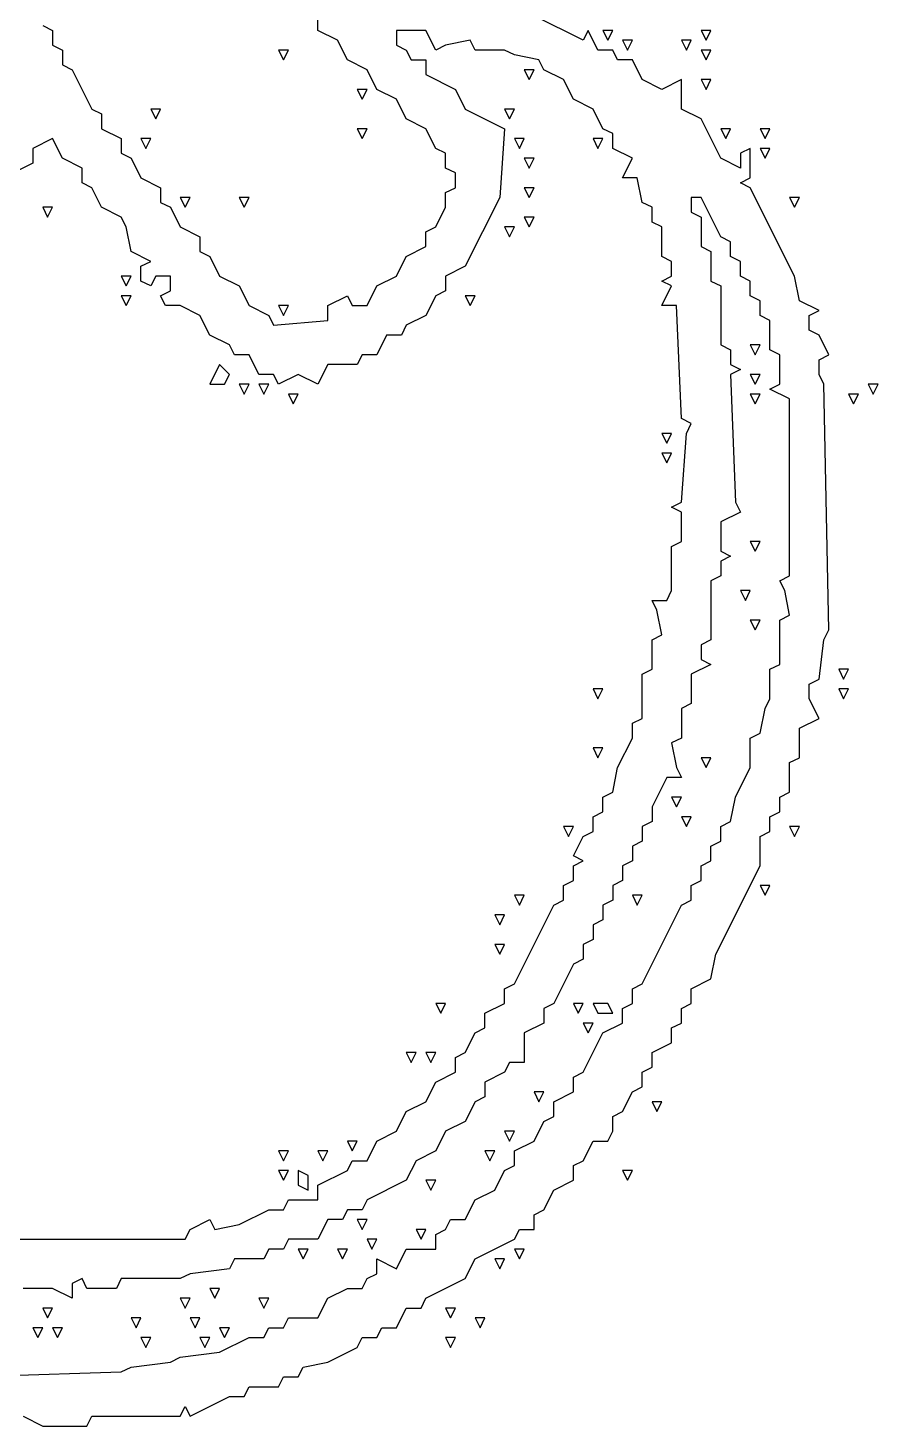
# Model space of a CAD drawing. Extents: x 11 to 152, y 0 to 170.
# Drawn here: x 61.25 to 77.11, y 0 to 26.09 of the extents above; entities that cross this region are included whole.
import ezdxf

# ---------------------------------------------------------------- set-up
doc = ezdxf.new("R2010")
doc.units = 0
doc.layers.add('Layer0', color=7, linetype='Continuous')

msp = doc.modelspace()

# ---------------------------------------------------------------- linework, layer by layer
at = {"layer": 'Layer0', "color": 5, "linetype": 'CONTINUOUS'}
for p, q in [((61.52643, 26.13269, 0.1), (61.70982, 26.04099, 0.1)), ((66.66127, 26.04099, 0.1), (66.66127, 26.31607, 0.1)), ((71.61273, 25.85761, 0.1), (70.69579, 26.31607, 0.1)), ((61.70982, 26.04099, 0.1), (61.70982, 25.76591, 0.1)), ((67.02805, 25.85761, 0.1), (66.66127, 26.04099, 0.1)), ((67.21143, 25.49083, 0.1), (67.02805, 25.85761, 0.1)), ((68.12837, 26.04099, 0.1), (68.12837, 25.76591, 0.1)), ((68.67853, 26.04099, 0.1), (68.12837, 26.04099, 0.1)), ((68.86192, 25.67422, 0.1), (68.67853, 26.04099, 0.1)), ((69.50378, 25.85761, 0.1), (69.04531, 25.76591, 0.1)), ((69.59547, 25.67422, 0.1), (69.50378, 25.85761, 0.1)), ((71.70442, 26.04099, 0.1), (71.61273, 25.85761, 0.1)), ((71.88781, 25.67422, 0.1), (71.70442, 26.04099, 0.1)), ((71.9795, 26.04099, 0.1), (72.0712, 25.85761, 0.1)), ((72.16289, 26.04099, 0.1), (71.9795, 26.04099, 0.1)), ((72.0712, 25.85761, 0.1), (72.16289, 26.04099, 0.1)), ((72.34628, 25.85761, 0.1), (72.43797, 25.67422, 0.1)), ((72.52967, 25.85761, 0.1), (72.34628, 25.85761, 0.1)), ((72.43797, 25.67422, 0.1), (72.52967, 25.85761, 0.1)), ((73.4466, 25.85761, 0.1), (73.5383, 25.67422, 0.1)), ((73.62999, 25.85761, 0.1), (73.4466, 25.85761, 0.1)), ((73.5383, 25.67422, 0.1), (73.62999, 25.85761, 0.1)), ((73.81338, 26.04099, 0.1), (73.90507, 25.85761, 0.1)), ((73.99676, 26.04099, 0.1), (73.81338, 26.04099, 0.1)), ((73.90507, 25.85761, 0.1), (73.99676, 26.04099, 0.1)), ((61.70982, 25.76591, 0.1), (61.8932, 25.67422, 0.1)), ((61.8932, 25.67422, 0.1), (61.8932, 25.39914, 0.1)), ((65.92772, 25.67422, 0.1), (66.01942, 25.49083, 0.1)), ((66.11111, 25.67422, 0.1), (65.92772, 25.67422, 0.1)), ((66.01942, 25.49083, 0.1), (66.11111, 25.67422, 0.1)), ((68.12837, 25.76591, 0.1), (68.31176, 25.67422, 0.1)), ((68.31176, 25.67422, 0.1), (68.40345, 25.49083, 0.1)), ((69.04531, 25.76591, 0.1), (68.86192, 25.67422, 0.1)), ((70.14563, 25.67422, 0.1), (69.59547, 25.67422, 0.1)), ((70.32902, 25.58252, 0.1), (70.14563, 25.67422, 0.1)), ((70.78749, 25.49083, 0.1), (70.32902, 25.58252, 0.1)), ((72.16289, 25.67422, 0.1), (71.88781, 25.67422, 0.1)), ((72.25458, 25.49083, 0.1), (72.16289, 25.67422, 0.1)), ((73.81338, 25.67422, 0.1), (73.90507, 25.49083, 0.1)), ((73.99676, 25.67422, 0.1), (73.81338, 25.67422, 0.1)), ((73.90507, 25.49083, 0.1), (73.99676, 25.67422, 0.1)), ((61.8932, 25.39914, 0.1), (62.07659, 25.30744, 0.1)), ((62.07659, 25.30744, 0.1), (62.44337, 24.57389, 0.1)), ((67.57821, 25.30744, 0.1), (67.21143, 25.49083, 0.1)), ((67.7616, 24.94067, 0.1), (67.57821, 25.30744, 0.1)), ((68.40345, 25.49083, 0.1), (68.67853, 25.49083, 0.1)), ((68.67853, 25.49083, 0.1), (68.67853, 25.21575, 0.1)), ((70.51241, 25.30744, 0.1), (70.6041, 25.12406, 0.1)), ((70.69579, 25.30744, 0.1), (70.51241, 25.30744, 0.1)), ((70.6041, 25.12406, 0.1), (70.69579, 25.30744, 0.1)), ((70.87918, 25.30744, 0.1), (70.78749, 25.49083, 0.1)), ((71.24595, 25.12406, 0.1), (70.87918, 25.30744, 0.1)), ((72.52967, 25.49083, 0.1), (72.25458, 25.49083, 0.1)), ((72.71305, 25.12406, 0.1), (72.52967, 25.49083, 0.1)), ((68.67853, 25.21575, 0.1), (69.22869, 24.94067, 0.1)), ((71.42934, 24.75728, 0.1), (71.24595, 25.12406, 0.1)), ((73.07983, 24.94067, 0.1), (72.71305, 25.12406, 0.1)), ((73.4466, 25.12406, 0.1), (73.07983, 24.94067, 0.1)), ((73.4466, 24.57389, 0.1), (73.4466, 25.12406, 0.1)), ((73.81338, 25.12406, 0.1), (73.90507, 24.94067, 0.1)), ((73.99676, 25.12406, 0.1), (73.81338, 25.12406, 0.1)), ((73.90507, 24.94067, 0.1), (73.99676, 25.12406, 0.1)), ((67.39482, 24.94067, 0.1), (67.48652, 24.75728, 0.1)), ((67.57821, 24.94067, 0.1), (67.39482, 24.94067, 0.1)), ((67.48652, 24.75728, 0.1), (67.57821, 24.94067, 0.1)), ((68.12837, 24.75728, 0.1), (67.7616, 24.94067, 0.1)), ((69.22869, 24.94067, 0.1), (69.41208, 24.57389, 0.1)), ((62.44337, 24.57389, 0.1), (62.62675, 24.4822, 0.1)), ((63.54369, 24.57389, 0.1), (63.63538, 24.39051, 0.1)), ((63.72708, 24.57389, 0.1), (63.54369, 24.57389, 0.1)), ((63.63538, 24.39051, 0.1), (63.72708, 24.57389, 0.1)), ((68.31176, 24.39051, 0.1), (68.12837, 24.75728, 0.1)), ((69.41208, 24.57389, 0.1), (70.14563, 24.20712, 0.1)), ((70.14563, 24.57389, 0.1), (70.23732, 24.39051, 0.1)), ((70.32902, 24.57389, 0.1), (70.14563, 24.57389, 0.1)), ((70.23732, 24.39051, 0.1), (70.32902, 24.57389, 0.1)), ((71.79612, 24.57389, 0.1), (71.42934, 24.75728, 0.1)), ((71.9795, 24.20712, 0.1), (71.79612, 24.57389, 0.1)), ((73.81338, 24.39051, 0.1), (73.4466, 24.57389, 0.1)), ((62.62675, 24.4822, 0.1), (62.62675, 24.20712, 0.1)), ((68.67853, 24.20712, 0.1), (68.31176, 24.39051, 0.1)), ((74.18015, 23.65696, 0.1), (73.81338, 24.39051, 0.1)), ((61.70982, 24.02373, 0.1), (61.34304, 23.84035, 0.1)), ((61.8932, 23.65696, 0.1), (61.70982, 24.02373, 0.1)), ((62.62675, 24.20712, 0.1), (62.99353, 24.02373, 0.1)), ((62.99353, 24.02373, 0.1), (62.99353, 23.74865, 0.1)), ((63.3603, 24.02373, 0.1), (63.452, 23.84035, 0.1)), ((63.54369, 24.02373, 0.1), (63.3603, 24.02373, 0.1)), ((63.452, 23.84035, 0.1), (63.54369, 24.02373, 0.1)), ((67.39482, 24.20712, 0.1), (67.48652, 24.02373, 0.1)), ((67.57821, 24.20712, 0.1), (67.39482, 24.20712, 0.1)), ((67.48652, 24.02373, 0.1), (67.57821, 24.20712, 0.1)), ((68.86192, 23.84035, 0.1), (68.67853, 24.20712, 0.1)), ((70.14563, 24.20712, 0.1), (70.05394, 22.92341, 0.1)), ((70.32902, 24.02373, 0.1), (70.42071, 23.84035, 0.1)), ((70.51241, 24.02373, 0.1), (70.32902, 24.02373, 0.1)), ((70.42071, 23.84035, 0.1), (70.51241, 24.02373, 0.1)), ((71.79612, 24.02373, 0.1), (71.88781, 23.84035, 0.1)), ((71.9795, 24.02373, 0.1), (71.79612, 24.02373, 0.1)), ((71.88781, 23.84035, 0.1), (71.9795, 24.02373, 0.1)), ((72.16289, 24.11543, 0.1), (71.9795, 24.20712, 0.1)), ((72.16289, 23.84035, 0.1), (72.16289, 24.11543, 0.1)), ((74.18015, 24.20712, 0.1), (74.27184, 24.02373, 0.1)), ((74.36354, 24.20712, 0.1), (74.18015, 24.20712, 0.1)), ((74.27184, 24.02373, 0.1), (74.36354, 24.20712, 0.1)), ((74.9137, 24.20712, 0.1), (75.00539, 24.02373, 0.1)), ((75.09709, 24.20712, 0.1), (74.9137, 24.20712, 0.1)), ((75.00539, 24.02373, 0.1), (75.09709, 24.20712, 0.1)), ((61.34304, 23.84035, 0.1), (61.34304, 23.56526, 0.1)), ((62.99353, 23.74865, 0.1), (63.17691, 23.65696, 0.1)), ((69.04531, 23.74865, 0.1), (68.86192, 23.84035, 0.1)), ((69.04531, 23.47357, 0.1), (69.04531, 23.74865, 0.1)), ((72.52967, 23.65696, 0.1), (72.16289, 23.84035, 0.1)), ((74.73031, 23.84035, 0.1), (74.54693, 23.74865, 0.1)), ((74.54693, 23.74865, 0.1), (74.54693, 23.47357, 0.1)), ((74.73031, 23.29018, 0.1), (74.73031, 23.84035, 0.1)), ((74.9137, 23.84035, 0.1), (75.00539, 23.65696, 0.1)), ((75.09709, 23.84035, 0.1), (74.9137, 23.84035, 0.1)), ((75.00539, 23.65696, 0.1), (75.09709, 23.84035, 0.1)), ((61.34304, 23.56526, 0.1), (60.79288, 23.29018, 0.1)), ((62.25998, 23.47357, 0.1), (61.8932, 23.65696, 0.1)), ((63.17691, 23.65696, 0.1), (63.3603, 23.29018, 0.1)), ((70.51241, 23.65696, 0.1), (70.6041, 23.47357, 0.1)), ((70.69579, 23.65696, 0.1), (70.51241, 23.65696, 0.1)), ((70.6041, 23.47357, 0.1), (70.69579, 23.65696, 0.1)), ((72.34628, 23.29018, 0.1), (72.52967, 23.65696, 0.1)), ((74.54693, 23.47357, 0.1), (74.18015, 23.65696, 0.1)), ((62.25998, 23.19849, 0.1), (62.25998, 23.47357, 0.1)), ((63.3603, 23.29018, 0.1), (63.72708, 23.1068, 0.1)), ((69.22869, 23.38188, 0.1), (69.04531, 23.47357, 0.1)), ((69.22869, 23.1068, 0.1), (69.22869, 23.38188, 0.1)), ((72.62136, 23.29018, 0.1), (72.34628, 23.29018, 0.1)), ((72.71305, 22.83172, 0.1), (72.62136, 23.29018, 0.1)), ((74.54693, 23.19849, 0.1), (74.73031, 23.29018, 0.1)), ((62.44337, 23.1068, 0.1), (62.25998, 23.19849, 0.1)), ((62.62675, 22.74002, 0.1), (62.44337, 23.1068, 0.1)), ((63.72708, 23.1068, 0.1), (63.72708, 22.83172, 0.1)), ((69.04531, 23.0151, 0.1), (69.22869, 23.1068, 0.1)), ((69.04531, 22.74002, 0.1), (69.04531, 23.0151, 0.1)), ((70.51241, 23.1068, 0.1), (70.6041, 22.92341, 0.1)), ((70.69579, 23.1068, 0.1), (70.51241, 23.1068, 0.1)), ((70.6041, 22.92341, 0.1), (70.69579, 23.1068, 0.1)), ((74.73031, 23.1068, 0.1), (74.54693, 23.19849, 0.1)), ((75.55556, 21.45631, 0.1), (74.73031, 23.1068, 0.1)), ((61.52643, 22.74002, 0.1), (61.61812, 22.55663, 0.1)), ((61.70982, 22.74002, 0.1), (61.52643, 22.74002, 0.1)), ((61.61812, 22.55663, 0.1), (61.70982, 22.74002, 0.1)), ((62.99353, 22.55663, 0.1), (62.62675, 22.74002, 0.1)), ((63.72708, 22.83172, 0.1), (63.91046, 22.74002, 0.1)), ((63.91046, 22.74002, 0.1), (64.09385, 22.37325, 0.1)), ((64.09385, 22.92341, 0.1), (64.18554, 22.74002, 0.1)), ((64.27724, 22.92341, 0.1), (64.09385, 22.92341, 0.1)), ((64.18554, 22.74002, 0.1), (64.27724, 22.92341, 0.1)), ((65.19417, 22.92341, 0.1), (65.28587, 22.74002, 0.1)), ((65.37756, 22.92341, 0.1), (65.19417, 22.92341, 0.1)), ((65.28587, 22.74002, 0.1), (65.37756, 22.92341, 0.1)), ((68.86192, 22.37325, 0.1), (69.04531, 22.74002, 0.1)), ((70.05394, 22.92341, 0.1), (69.41208, 21.6397, 0.1)), ((72.89644, 22.74002, 0.1), (72.71305, 22.83172, 0.1)), ((72.89644, 22.46494, 0.1), (72.89644, 22.74002, 0.1)), ((73.62999, 22.92341, 0.1), (73.62999, 22.64833, 0.1)), ((73.81338, 22.92341, 0.1), (73.62999, 22.92341, 0.1)), ((74.18015, 22.18986, 0.1), (73.81338, 22.92341, 0.1)), ((75.46386, 22.92341, 0.1), (75.55556, 22.74002, 0.1)), ((75.64725, 22.92341, 0.1), (75.46386, 22.92341, 0.1)), ((75.55556, 22.74002, 0.1), (75.64725, 22.92341, 0.1)), ((63.08522, 22.37325, 0.1), (62.99353, 22.55663, 0.1)), ((70.51241, 22.55663, 0.1), (70.6041, 22.37325, 0.1)), ((70.69579, 22.55663, 0.1), (70.51241, 22.55663, 0.1)), ((70.6041, 22.37325, 0.1), (70.69579, 22.55663, 0.1)), ((73.07983, 22.37325, 0.1), (72.89644, 22.46494, 0.1)), ((73.62999, 22.64833, 0.1), (73.81338, 22.55663, 0.1)), ((73.81338, 22.55663, 0.1), (73.81338, 22.00647, 0.1)), ((63.17691, 21.91478, 0.1), (63.08522, 22.37325, 0.1)), ((64.09385, 22.37325, 0.1), (64.46063, 22.18986, 0.1)), ((64.46063, 22.18986, 0.1), (64.46063, 21.91478, 0.1)), ((68.67853, 22.28155, 0.1), (68.86192, 22.37325, 0.1)), ((68.67853, 22.00647, 0.1), (68.67853, 22.28155, 0.1)), ((70.14563, 22.37325, 0.1), (70.23732, 22.18986, 0.1)), ((70.32902, 22.37325, 0.1), (70.14563, 22.37325, 0.1)), ((70.23732, 22.18986, 0.1), (70.32902, 22.37325, 0.1)), ((73.07983, 21.82309, 0.1), (73.07983, 22.37325, 0.1)), ((74.36354, 22.09817, 0.1), (74.18015, 22.18986, 0.1)), ((63.54369, 21.73139, 0.1), (63.17691, 21.91478, 0.1)), ((64.46063, 21.91478, 0.1), (64.64401, 21.82309, 0.1)), ((68.31176, 21.82309, 0.1), (68.67853, 22.00647, 0.1)), ((73.81338, 22.00647, 0.1), (73.99676, 21.91478, 0.1)), ((73.99676, 21.91478, 0.1), (73.99676, 21.36462, 0.1)), ((74.36354, 21.82309, 0.1), (74.36354, 22.09817, 0.1)), ((63.3603, 21.6397, 0.1), (63.54369, 21.73139, 0.1)), ((64.64401, 21.82309, 0.1), (64.8274, 21.45631, 0.1)), ((68.12837, 21.45631, 0.1), (68.31176, 21.82309, 0.1)), ((73.26321, 21.73139, 0.1), (73.07983, 21.82309, 0.1)), ((73.26321, 21.45631, 0.1), (73.26321, 21.73139, 0.1)), ((74.54693, 21.73139, 0.1), (74.36354, 21.82309, 0.1)), ((74.54693, 21.45631, 0.1), (74.54693, 21.73139, 0.1)), ((62.99353, 21.45631, 0.1), (63.08522, 21.27292, 0.1)), ((63.17691, 21.45631, 0.1), (62.99353, 21.45631, 0.1)), ((63.08522, 21.27292, 0.1), (63.17691, 21.45631, 0.1)), ((63.3603, 21.36462, 0.1), (63.3603, 21.6397, 0.1)), ((63.63538, 21.45631, 0.1), (63.54369, 21.27292, 0.1)), ((63.91046, 21.45631, 0.1), (63.63538, 21.45631, 0.1)), ((63.91046, 21.18123, 0.1), (63.91046, 21.45631, 0.1)), ((64.8274, 21.45631, 0.1), (65.19417, 21.27292, 0.1)), ((67.7616, 21.27292, 0.1), (68.12837, 21.45631, 0.1)), ((69.41208, 21.6397, 0.1), (69.04531, 21.45631, 0.1)), ((69.04531, 21.45631, 0.1), (69.04531, 21.18123, 0.1)), ((73.07983, 21.36462, 0.1), (73.26321, 21.45631, 0.1)), ((74.73031, 21.36462, 0.1), (74.54693, 21.45631, 0.1)), ((75.64725, 20.99784, 0.1), (75.55556, 21.45631, 0.1)), ((63.54369, 21.27292, 0.1), (63.3603, 21.36462, 0.1)), ((63.72708, 21.08954, 0.1), (63.91046, 21.18123, 0.1)), ((65.19417, 21.27292, 0.1), (65.37756, 20.90615, 0.1)), ((67.57821, 20.90615, 0.1), (67.7616, 21.27292, 0.1)), ((69.04531, 21.18123, 0.1), (68.86192, 21.08954, 0.1)), ((73.26321, 21.27292, 0.1), (73.07983, 21.36462, 0.1)), ((73.07983, 20.90615, 0.1), (73.26321, 21.27292, 0.1)), ((73.99676, 21.36462, 0.1), (74.18015, 21.27292, 0.1)), ((74.18015, 21.27292, 0.1), (74.18015, 20.1726, 0.1)), ((74.73031, 21.08954, 0.1), (74.73031, 21.36462, 0.1)), ((62.99353, 21.08954, 0.1), (63.08522, 20.90615, 0.1)), ((63.17691, 21.08954, 0.1), (62.99353, 21.08954, 0.1)), ((63.08522, 20.90615, 0.1), (63.17691, 21.08954, 0.1)), ((63.81877, 20.90615, 0.1), (63.72708, 21.08954, 0.1)), ((64.09385, 20.90615, 0.1), (63.81877, 20.90615, 0.1)), ((64.46063, 20.72276, 0.1), (64.09385, 20.90615, 0.1)), ((65.37756, 20.90615, 0.1), (65.74434, 20.72276, 0.1)), ((65.92772, 20.90615, 0.1), (66.01942, 20.72276, 0.1)), ((66.11111, 20.90615, 0.1), (65.92772, 20.90615, 0.1)), ((66.01942, 20.72276, 0.1), (66.11111, 20.90615, 0.1)), ((66.84466, 20.90615, 0.1), (67.21143, 21.08954, 0.1)), ((66.84466, 20.63107, 0.1), (66.84466, 20.90615, 0.1)), ((67.21143, 21.08954, 0.1), (67.30313, 20.90615, 0.1)), ((67.30313, 20.90615, 0.1), (67.57821, 20.90615, 0.1)), ((68.86192, 21.08954, 0.1), (68.67853, 20.72276, 0.1)), ((69.41208, 21.08954, 0.1), (69.50378, 20.90615, 0.1)), ((69.59547, 21.08954, 0.1), (69.41208, 21.08954, 0.1)), ((69.50378, 20.90615, 0.1), (69.59547, 21.08954, 0.1)), ((73.35491, 20.90615, 0.1), (73.07983, 20.90615, 0.1)), ((73.4466, 18.7972, 0.1), (73.35491, 20.90615, 0.1)), ((74.9137, 20.99784, 0.1), (74.73031, 21.08954, 0.1)), ((74.9137, 20.72276, 0.1), (74.9137, 20.99784, 0.1)), ((76.01402, 20.81446, 0.1), (75.64725, 20.99784, 0.1)), ((64.64401, 20.35599, 0.1), (64.46063, 20.72276, 0.1)), ((65.74434, 20.72276, 0.1), (65.83603, 20.53937, 0.1)), ((65.83603, 20.53937, 0.1), (66.84466, 20.63107, 0.1)), ((68.67853, 20.72276, 0.1), (68.31176, 20.53937, 0.1)), ((75.09709, 20.63107, 0.1), (74.9137, 20.72276, 0.1)), ((75.09709, 20.08091, 0.1), (75.09709, 20.63107, 0.1)), ((75.83064, 20.72276, 0.1), (76.01402, 20.81446, 0.1)), ((75.83064, 20.44768, 0.1), (75.83064, 20.72276, 0.1)), ((65.01079, 20.1726, 0.1), (64.64401, 20.35599, 0.1)), ((67.94498, 20.35599, 0.1), (67.7616, 19.98921, 0.1)), ((68.22006, 20.35599, 0.1), (67.94498, 20.35599, 0.1)), ((68.31176, 20.53937, 0.1), (68.22006, 20.35599, 0.1)), ((76.01402, 20.35599, 0.1), (75.83064, 20.44768, 0.1)), ((76.19741, 19.98921, 0.1), (76.01402, 20.35599, 0.1)), ((65.10248, 19.98921, 0.1), (65.01079, 20.1726, 0.1)), ((74.18015, 20.1726, 0.1), (74.36354, 20.08091, 0.1)), ((74.73031, 20.1726, 0.1), (74.82201, 19.98921, 0.1)), ((74.9137, 20.1726, 0.1), (74.73031, 20.1726, 0.1)), ((74.82201, 19.98921, 0.1), (74.9137, 20.1726, 0.1)), ((65.37756, 19.98921, 0.1), (65.10248, 19.98921, 0.1)), ((65.56095, 19.62244, 0.1), (65.37756, 19.98921, 0.1)), ((67.48652, 19.98921, 0.1), (67.39482, 19.80583, 0.1)), ((67.7616, 19.98921, 0.1), (67.48652, 19.98921, 0.1)), ((74.36354, 20.08091, 0.1), (74.36354, 19.80583, 0.1)), ((75.28047, 19.98921, 0.1), (75.09709, 20.08091, 0.1)), ((75.28047, 19.43905, 0.1), (75.28047, 19.98921, 0.1)), ((76.01402, 19.89752, 0.1), (76.19741, 19.98921, 0.1)), ((76.01402, 19.62244, 0.1), (76.01402, 19.89752, 0.1)), ((64.8274, 19.80583, 0.1), (64.64401, 19.43905, 0.1)), ((65.01079, 19.62244, 0.1), (64.8274, 19.80583, 0.1)), ((64.91909, 19.43905, 0.1), (65.01079, 19.62244, 0.1)), ((65.83603, 19.62244, 0.1), (65.56095, 19.62244, 0.1)), ((65.92772, 19.43905, 0.1), (65.83603, 19.62244, 0.1)), ((66.2945, 19.62244, 0.1), (65.92772, 19.43905, 0.1)), ((66.66127, 19.43905, 0.1), (66.2945, 19.62244, 0.1)), ((66.84466, 19.80583, 0.1), (66.66127, 19.43905, 0.1)), ((67.39482, 19.80583, 0.1), (66.84466, 19.80583, 0.1)), ((74.36354, 19.80583, 0.1), (74.54693, 19.71413, 0.1)), ((74.54693, 19.71413, 0.1), (74.36354, 19.62244, 0.1)), ((74.36354, 19.62244, 0.1), (74.45523, 17.2384, 0.1)), ((74.73031, 19.62244, 0.1), (74.82201, 19.43905, 0.1)), ((74.9137, 19.62244, 0.1), (74.73031, 19.62244, 0.1)), ((74.82201, 19.43905, 0.1), (74.9137, 19.62244, 0.1)), ((76.10572, 19.43905, 0.1), (76.01402, 19.62244, 0.1)), ((64.64401, 19.43905, 0.1), (64.91909, 19.43905, 0.1)), ((65.19417, 19.43905, 0.1), (65.28587, 19.25566, 0.1)), ((65.37756, 19.43905, 0.1), (65.19417, 19.43905, 0.1)), ((65.28587, 19.25566, 0.1), (65.37756, 19.43905, 0.1)), ((65.56095, 19.43905, 0.1), (65.65264, 19.25566, 0.1)), ((65.74434, 19.43905, 0.1), (65.56095, 19.43905, 0.1)), ((65.65264, 19.25566, 0.1), (65.74434, 19.43905, 0.1)), ((75.09709, 19.34736, 0.1), (75.28047, 19.43905, 0.1)), ((75.46386, 19.16397, 0.1), (75.09709, 19.34736, 0.1)), ((76.19741, 14.85437, 0.1), (76.10572, 19.43905, 0.1)), ((76.93096, 19.43905, 0.1), (77.02265, 19.25566, 0.1)), ((77.11435, 19.43905, 0.1), (76.93096, 19.43905, 0.1)), ((77.02265, 19.25566, 0.1), (77.11435, 19.43905, 0.1)), ((66.11111, 19.25566, 0.1), (66.2028, 19.07228, 0.1)), ((66.2945, 19.25566, 0.1), (66.11111, 19.25566, 0.1)), ((66.2028, 19.07228, 0.1), (66.2945, 19.25566, 0.1)), ((74.73031, 19.25566, 0.1), (74.82201, 19.07228, 0.1)), ((74.9137, 19.25566, 0.1), (74.73031, 19.25566, 0.1)), ((74.82201, 19.07228, 0.1), (74.9137, 19.25566, 0.1)), ((75.46386, 15.863, 0.1), (75.46386, 19.16397, 0.1)), ((76.56419, 19.25566, 0.1), (76.65588, 19.07228, 0.1)), ((76.74757, 19.25566, 0.1), (76.56419, 19.25566, 0.1)), ((76.65588, 19.07228, 0.1), (76.74757, 19.25566, 0.1)), ((73.62999, 18.7055, 0.1), (73.4466, 18.7972, 0.1)), ((73.07983, 18.52211, 0.1), (73.17152, 18.33873, 0.1)), ((73.26321, 18.52211, 0.1), (73.07983, 18.52211, 0.1)), ((73.17152, 18.33873, 0.1), (73.26321, 18.52211, 0.1)), ((73.4466, 17.2384, 0.1), (73.5383, 18.52211, 0.1)), ((73.5383, 18.52211, 0.1), (73.62999, 18.7055, 0.1)), ((73.07983, 18.15534, 0.1), (73.17152, 17.97195, 0.1)), ((73.26321, 18.15534, 0.1), (73.07983, 18.15534, 0.1)), ((73.17152, 17.97195, 0.1), (73.26321, 18.15534, 0.1)), ((73.26321, 17.14671, 0.1), (73.4466, 17.2384, 0.1)), ((74.45523, 17.2384, 0.1), (74.54693, 17.05502, 0.1)), ((73.4466, 17.05502, 0.1), (73.26321, 17.14671, 0.1)), ((73.4466, 16.50485, 0.1), (73.4466, 17.05502, 0.1)), ((74.54693, 17.05502, 0.1), (74.18015, 16.87163, 0.1)), ((74.18015, 16.87163, 0.1), (74.18015, 16.32147, 0.1)), ((73.26321, 16.41316, 0.1), (73.4466, 16.50485, 0.1)), ((74.73031, 16.50485, 0.1), (74.82201, 16.32147, 0.1)), ((74.9137, 16.50485, 0.1), (74.73031, 16.50485, 0.1)), ((74.82201, 16.32147, 0.1), (74.9137, 16.50485, 0.1)), ((73.26321, 15.58792, 0.1), (73.26321, 16.41316, 0.1)), ((74.18015, 16.32147, 0.1), (74.36354, 16.22977, 0.1)), ((74.36354, 16.22977, 0.1), (74.18015, 16.13808, 0.1)), ((74.18015, 16.13808, 0.1), (74.18015, 15.863, 0.1)), ((74.18015, 15.863, 0.1), (73.99676, 15.77131, 0.1)), ((73.99676, 15.77131, 0.1), (73.99676, 14.67098, 0.1)), ((75.28047, 15.77131, 0.1), (75.46386, 15.863, 0.1)), ((75.37217, 15.58792, 0.1), (75.28047, 15.77131, 0.1)), ((72.98813, 15.22114, 0.1), (72.89644, 15.40453, 0.1)), ((72.89644, 15.40453, 0.1), (73.17152, 15.40453, 0.1)), ((73.17152, 15.40453, 0.1), (73.26321, 15.58792, 0.1)), ((74.54693, 15.58792, 0.1), (74.63862, 15.40453, 0.1)), ((74.73031, 15.58792, 0.1), (74.54693, 15.58792, 0.1)), ((74.63862, 15.40453, 0.1), (74.73031, 15.58792, 0.1)), ((75.46386, 15.12945, 0.1), (75.37217, 15.58792, 0.1)), ((73.07983, 14.76268, 0.1), (72.98813, 15.22114, 0.1)), ((74.73031, 15.03776, 0.1), (74.82201, 14.85437, 0.1)), ((74.9137, 15.03776, 0.1), (74.73031, 15.03776, 0.1)), ((74.82201, 14.85437, 0.1), (74.9137, 15.03776, 0.1)), ((75.28047, 15.03776, 0.1), (75.46386, 15.12945, 0.1)), ((75.28047, 14.21251, 0.1), (75.28047, 15.03776, 0.1)), ((72.89644, 14.67098, 0.1), (73.07983, 14.76268, 0.1)), ((72.89644, 14.12082, 0.1), (72.89644, 14.67098, 0.1)), ((73.99676, 14.67098, 0.1), (73.81338, 14.57929, 0.1)), ((76.01402, 13.93743, 0.1), (76.10572, 14.67098, 0.1)), ((76.10572, 14.67098, 0.1), (76.19741, 14.85437, 0.1)), ((73.81338, 14.57929, 0.1), (73.81338, 14.30421, 0.1)), ((72.71305, 14.02913, 0.1), (72.89644, 14.12082, 0.1)), ((73.99676, 14.21251, 0.1), (73.62999, 14.02913, 0.1)), ((73.81338, 14.30421, 0.1), (73.99676, 14.21251, 0.1)), ((75.09709, 14.12082, 0.1), (75.28047, 14.21251, 0.1)), ((75.09709, 13.57066, 0.1), (75.09709, 14.12082, 0.1)), ((76.3808, 14.12082, 0.1), (76.47249, 13.93743, 0.1)), ((76.56419, 14.12082, 0.1), (76.3808, 14.12082, 0.1)), ((76.47249, 13.93743, 0.1), (76.56419, 14.12082, 0.1)), ((72.71305, 13.20388, 0.1), (72.71305, 14.02913, 0.1)), ((73.62999, 14.02913, 0.1), (73.62999, 13.47896, 0.1)), ((75.83064, 13.84574, 0.1), (76.01402, 13.93743, 0.1)), ((75.83064, 13.57066, 0.1), (75.83064, 13.84574, 0.1)), ((71.79612, 13.75405, 0.1), (71.88781, 13.57066, 0.1)), ((71.9795, 13.75405, 0.1), (71.79612, 13.75405, 0.1)), ((71.88781, 13.57066, 0.1), (71.9795, 13.75405, 0.1)), ((75.00539, 13.38727, 0.1), (75.09709, 13.57066, 0.1)), ((76.01402, 13.20388, 0.1), (75.83064, 13.57066, 0.1)), ((76.3808, 13.75405, 0.1), (76.47249, 13.57066, 0.1)), ((76.56419, 13.75405, 0.1), (76.3808, 13.75405, 0.1)), ((76.47249, 13.57066, 0.1), (76.56419, 13.75405, 0.1)), ((73.62999, 13.47896, 0.1), (73.4466, 13.38727, 0.1)), ((73.4466, 13.38727, 0.1), (73.4466, 12.83711, 0.1)), ((74.9137, 12.9288, 0.1), (75.00539, 13.38727, 0.1)), ((72.52967, 13.11219, 0.1), (72.71305, 13.20388, 0.1)), ((72.52967, 12.83711, 0.1), (72.52967, 13.11219, 0.1)), ((75.64725, 13.0205, 0.1), (76.01402, 13.20388, 0.1)), ((72.25458, 12.28695, 0.1), (72.52967, 12.83711, 0.1)), ((73.4466, 12.83711, 0.1), (73.26321, 12.74542, 0.1)), ((74.73031, 12.83711, 0.1), (74.9137, 12.9288, 0.1)), ((74.73031, 12.28695, 0.1), (74.73031, 12.83711, 0.1)), ((75.64725, 12.47033, 0.1), (75.64725, 13.0205, 0.1)), ((71.79612, 12.65372, 0.1), (71.88781, 12.47033, 0.1)), ((71.9795, 12.65372, 0.1), (71.79612, 12.65372, 0.1)), ((71.88781, 12.47033, 0.1), (71.9795, 12.65372, 0.1)), ((73.26321, 12.74542, 0.1), (73.35491, 12.28695, 0.1)), ((72.16289, 11.82848, 0.1), (72.25458, 12.28695, 0.1)), ((73.35491, 12.28695, 0.1), (73.4466, 12.10356, 0.1)), ((73.81338, 12.47033, 0.1), (73.90507, 12.28695, 0.1)), ((73.99676, 12.47033, 0.1), (73.81338, 12.47033, 0.1)), ((73.90507, 12.28695, 0.1), (73.99676, 12.47033, 0.1)), ((74.45523, 11.73679, 0.1), (74.73031, 12.28695, 0.1)), ((75.46386, 12.37864, 0.1), (75.64725, 12.47033, 0.1)), ((75.46386, 11.82848, 0.1), (75.46386, 12.37864, 0.1)), ((73.17152, 12.10356, 0.1), (72.89644, 11.5534, 0.1)), ((73.4466, 12.10356, 0.1), (73.17152, 12.10356, 0.1)), ((71.9795, 11.73679, 0.1), (72.16289, 11.82848, 0.1)), ((75.28047, 11.73679, 0.1), (75.46386, 11.82848, 0.1)), ((71.9795, 11.4617, 0.1), (71.9795, 11.73679, 0.1)), ((72.89644, 11.5534, 0.1), (72.89644, 11.27832, 0.1)), ((73.26321, 11.73679, 0.1), (73.35491, 11.5534, 0.1)), ((73.4466, 11.73679, 0.1), (73.26321, 11.73679, 0.1)), ((73.35491, 11.5534, 0.1), (73.4466, 11.73679, 0.1)), ((74.36354, 11.27832, 0.1), (74.45523, 11.73679, 0.1)), ((75.28047, 11.4617, 0.1), (75.28047, 11.73679, 0.1)), ((71.79612, 11.37001, 0.1), (71.9795, 11.4617, 0.1)), ((71.79612, 11.09493, 0.1), (71.79612, 11.37001, 0.1)), ((72.89644, 11.27832, 0.1), (72.71305, 11.18662, 0.1)), ((73.4466, 11.37001, 0.1), (73.5383, 11.18662, 0.1)), ((73.62999, 11.37001, 0.1), (73.4466, 11.37001, 0.1)), ((73.5383, 11.18662, 0.1), (73.62999, 11.37001, 0.1)), ((74.18015, 11.18662, 0.1), (74.36354, 11.27832, 0.1)), ((75.09709, 11.37001, 0.1), (75.28047, 11.4617, 0.1)), ((75.09709, 11.09493, 0.1), (75.09709, 11.37001, 0.1)), ((71.24595, 11.18662, 0.1), (71.33765, 11.00324, 0.1)), ((71.42934, 11.18662, 0.1), (71.24595, 11.18662, 0.1)), ((71.33765, 11.00324, 0.1), (71.42934, 11.18662, 0.1)), ((71.42934, 10.63646, 0.1), (71.61273, 11.00324, 0.1)), ((71.61273, 11.00324, 0.1), (71.79612, 11.09493, 0.1)), ((72.71305, 11.18662, 0.1), (72.71305, 10.91154, 0.1)), ((74.18015, 10.91154, 0.1), (74.18015, 11.18662, 0.1)), ((74.9137, 11.00324, 0.1), (75.09709, 11.09493, 0.1)), ((74.9137, 10.45307, 0.1), (74.9137, 11.00324, 0.1)), ((75.46386, 11.18662, 0.1), (75.55556, 11.00324, 0.1)), ((75.64725, 11.18662, 0.1), (75.46386, 11.18662, 0.1)), ((75.55556, 11.00324, 0.1), (75.64725, 11.18662, 0.1)), ((72.71305, 10.91154, 0.1), (72.52967, 10.81985, 0.1)), ((72.52967, 10.81985, 0.1), (72.52967, 10.54477, 0.1)), ((73.99676, 10.81985, 0.1), (74.18015, 10.91154, 0.1)), ((73.99676, 10.54477, 0.1), (73.99676, 10.81985, 0.1)), ((71.61273, 10.54477, 0.1), (71.42934, 10.63646, 0.1)), ((71.42934, 10.45307, 0.1), (71.61273, 10.54477, 0.1)), ((71.42934, 10.17799, 0.1), (71.42934, 10.45307, 0.1)), ((72.52967, 10.54477, 0.1), (72.34628, 10.45307, 0.1)), ((72.34628, 10.45307, 0.1), (72.34628, 10.17799, 0.1)), ((73.81338, 10.45307, 0.1), (73.99676, 10.54477, 0.1)), ((73.81338, 10.17799, 0.1), (73.81338, 10.45307, 0.1)), ((74.08846, 8.80259, 0.1), (74.9137, 10.45307, 0.1)), ((71.24595, 10.0863, 0.1), (71.42934, 10.17799, 0.1)), ((72.34628, 10.17799, 0.1), (72.16289, 10.0863, 0.1)), ((73.62999, 10.0863, 0.1), (73.81338, 10.17799, 0.1)), ((71.24595, 9.81122, 0.1), (71.24595, 10.0863, 0.1)), ((72.16289, 10.0863, 0.1), (72.16289, 9.81122, 0.1)), ((73.62999, 9.81122, 0.1), (73.62999, 10.0863, 0.1)), ((74.9137, 10.0863, 0.1), (75.00539, 9.90291, 0.1)), ((75.09709, 10.0863, 0.1), (74.9137, 10.0863, 0.1)), ((75.00539, 9.90291, 0.1), (75.09709, 10.0863, 0.1)), ((70.32902, 9.90291, 0.1), (70.42071, 9.71953, 0.1)), ((70.51241, 9.90291, 0.1), (70.32902, 9.90291, 0.1)), ((70.32902, 8.25243, 0.1), (71.06257, 9.71953, 0.1)), ((70.42071, 9.71953, 0.1), (70.51241, 9.90291, 0.1)), ((71.06257, 9.71953, 0.1), (71.24595, 9.81122, 0.1)), ((72.16289, 9.81122, 0.1), (71.9795, 9.71953, 0.1)), ((71.9795, 9.71953, 0.1), (71.9795, 9.44444, 0.1)), ((72.52967, 9.90291, 0.1), (72.62136, 9.71953, 0.1)), ((72.71305, 9.90291, 0.1), (72.52967, 9.90291, 0.1)), ((72.62136, 9.71953, 0.1), (72.71305, 9.90291, 0.1)), ((72.71305, 8.25243, 0.1), (73.4466, 9.71953, 0.1)), ((73.4466, 9.71953, 0.1), (73.62999, 9.81122, 0.1)), ((69.96224, 9.53614, 0.1), (70.05394, 9.35275, 0.1)), ((70.14563, 9.53614, 0.1), (69.96224, 9.53614, 0.1)), ((70.05394, 9.35275, 0.1), (70.14563, 9.53614, 0.1)), ((71.9795, 9.44444, 0.1), (71.79612, 9.35275, 0.1)), ((71.79612, 9.35275, 0.1), (71.79612, 9.07767, 0.1)), ((69.96224, 8.98598, 0.1), (70.05394, 8.80259, 0.1)), ((70.14563, 8.98598, 0.1), (69.96224, 8.98598, 0.1)), ((70.05394, 8.80259, 0.1), (70.14563, 8.98598, 0.1)), ((71.79612, 9.07767, 0.1), (71.61273, 8.98598, 0.1)), ((71.61273, 8.98598, 0.1), (71.61273, 8.7109, 0.1)), ((71.42934, 8.6192, 0.1), (71.06257, 7.88565, 0.1)), ((71.61273, 8.7109, 0.1), (71.42934, 8.6192, 0.1)), ((73.99676, 8.34412, 0.1), (74.08846, 8.80259, 0.1)), ((70.14563, 8.16073, 0.1), (70.32902, 8.25243, 0.1)), ((70.14563, 7.88565, 0.1), (70.14563, 8.16073, 0.1)), ((72.52967, 8.16073, 0.1), (72.71305, 8.25243, 0.1)), ((72.52967, 7.88565, 0.1), (72.52967, 8.16073, 0.1)), ((73.62999, 8.16073, 0.1), (73.99676, 8.34412, 0.1)), ((73.62999, 7.88565, 0.1), (73.62999, 8.16073, 0.1)), ((68.86192, 7.88565, 0.1), (68.95361, 7.70226, 0.1)), ((69.04531, 7.88565, 0.1), (68.86192, 7.88565, 0.1)), ((68.95361, 7.70226, 0.1), (69.04531, 7.88565, 0.1)), ((69.77886, 7.70226, 0.1), (70.14563, 7.88565, 0.1)), ((71.06257, 7.88565, 0.1), (70.87918, 7.79396, 0.1)), ((71.42934, 7.88565, 0.1), (71.52104, 7.70226, 0.1)), ((71.61273, 7.88565, 0.1), (71.42934, 7.88565, 0.1)), ((71.52104, 7.70226, 0.1), (71.61273, 7.88565, 0.1)), ((71.79612, 7.88565, 0.1), (71.88781, 7.70226, 0.1)), ((72.0712, 7.88565, 0.1), (71.79612, 7.88565, 0.1)), ((72.16289, 7.70226, 0.1), (72.0712, 7.88565, 0.1)), ((72.34628, 7.79396, 0.1), (72.52967, 7.88565, 0.1)), ((73.4466, 7.79396, 0.1), (73.62999, 7.88565, 0.1)), ((69.77886, 7.42718, 0.1), (69.77886, 7.70226, 0.1)), ((70.87918, 7.79396, 0.1), (70.87918, 7.51888, 0.1)), ((71.88781, 7.70226, 0.1), (72.16289, 7.70226, 0.1)), ((72.34628, 7.51888, 0.1), (72.34628, 7.79396, 0.1)), ((73.4466, 7.51888, 0.1), (73.4466, 7.79396, 0.1)), ((69.41208, 6.96872, 0.1), (69.59547, 7.33549, 0.1)), ((69.59547, 7.33549, 0.1), (69.77886, 7.42718, 0.1)), ((70.87918, 7.51888, 0.1), (70.51241, 7.33549, 0.1)), ((70.51241, 7.33549, 0.1), (70.51241, 6.78533, 0.1)), ((71.61273, 7.51888, 0.1), (71.70442, 7.33549, 0.1)), ((71.79612, 7.51888, 0.1), (71.61273, 7.51888, 0.1)), ((71.61273, 6.60194, 0.1), (71.9795, 7.33549, 0.1)), ((71.70442, 7.33549, 0.1), (71.79612, 7.51888, 0.1)), ((71.9795, 7.33549, 0.1), (72.34628, 7.51888, 0.1)), ((73.26321, 7.42718, 0.1), (73.4466, 7.51888, 0.1)), ((73.26321, 7.1521, 0.1), (73.26321, 7.42718, 0.1)), ((72.89644, 6.96872, 0.1), (73.26321, 7.1521, 0.1)), ((68.31176, 6.96872, 0.1), (68.40345, 6.78533, 0.1)), ((68.49515, 6.96872, 0.1), (68.31176, 6.96872, 0.1)), ((68.40345, 6.78533, 0.1), (68.49515, 6.96872, 0.1)), ((68.67853, 6.96872, 0.1), (68.77023, 6.78533, 0.1)), ((68.86192, 6.96872, 0.1), (68.67853, 6.96872, 0.1)), ((68.77023, 6.78533, 0.1), (68.86192, 6.96872, 0.1)), ((69.22869, 6.87702, 0.1), (69.41208, 6.96872, 0.1)), ((69.22869, 6.60194, 0.1), (69.22869, 6.87702, 0.1)), ((70.23732, 6.78533, 0.1), (70.14563, 6.60194, 0.1)), ((70.51241, 6.78533, 0.1), (70.23732, 6.78533, 0.1)), ((72.89644, 6.69363, 0.1), (72.89644, 6.96872, 0.1)), ((68.86192, 6.41855, 0.1), (69.22869, 6.60194, 0.1)), ((70.14563, 6.60194, 0.1), (69.77886, 6.41855, 0.1)), ((71.42934, 6.51025, 0.1), (71.61273, 6.60194, 0.1)), ((72.71305, 6.60194, 0.1), (72.89644, 6.69363, 0.1)), ((72.71305, 6.32686, 0.1), (72.71305, 6.60194, 0.1)), ((68.67853, 6.05178, 0.1), (68.86192, 6.41855, 0.1)), ((69.77886, 6.41855, 0.1), (69.77886, 6.14347, 0.1)), ((71.42934, 6.23517, 0.1), (71.42934, 6.51025, 0.1)), ((72.52967, 6.23517, 0.1), (72.71305, 6.32686, 0.1)), ((68.31176, 5.86839, 0.1), (68.67853, 6.05178, 0.1)), ((69.59547, 6.05178, 0.1), (69.41208, 5.68501, 0.1)), ((69.77886, 6.14347, 0.1), (69.59547, 6.05178, 0.1)), ((70.69579, 6.23517, 0.1), (70.78749, 6.05178, 0.1)), ((70.87918, 6.23517, 0.1), (70.69579, 6.23517, 0.1)), ((70.78749, 6.05178, 0.1), (70.87918, 6.23517, 0.1)), ((71.06257, 6.05178, 0.1), (71.42934, 6.23517, 0.1)), ((71.06257, 5.7767, 0.1), (71.06257, 6.05178, 0.1)), ((72.34628, 5.86839, 0.1), (72.52967, 6.23517, 0.1)), ((72.89644, 6.05178, 0.1), (72.98813, 5.86839, 0.1)), ((73.07983, 6.05178, 0.1), (72.89644, 6.05178, 0.1)), ((72.98813, 5.86839, 0.1), (73.07983, 6.05178, 0.1)), ((68.12837, 5.50162, 0.1), (68.31176, 5.86839, 0.1)), ((70.87918, 5.68501, 0.1), (71.06257, 5.7767, 0.1)), ((72.16289, 5.7767, 0.1), (72.34628, 5.86839, 0.1)), ((72.16289, 5.50162, 0.1), (72.16289, 5.7767, 0.1)), ((67.7616, 5.31823, 0.1), (68.12837, 5.50162, 0.1)), ((69.04531, 5.50162, 0.1), (68.86192, 5.13484, 0.1)), ((69.41208, 5.68501, 0.1), (69.04531, 5.50162, 0.1)), ((70.14563, 5.50162, 0.1), (70.23732, 5.31823, 0.1)), ((70.32902, 5.50162, 0.1), (70.14563, 5.50162, 0.1)), ((70.23732, 5.31823, 0.1), (70.32902, 5.50162, 0.1)), ((70.69579, 5.31823, 0.1), (70.87918, 5.68501, 0.1)), ((72.0712, 5.31823, 0.1), (72.16289, 5.50162, 0.1)), ((67.21143, 5.31823, 0.1), (67.30313, 5.13484, 0.1)), ((67.39482, 5.31823, 0.1), (67.21143, 5.31823, 0.1)), ((67.30313, 5.13484, 0.1), (67.39482, 5.31823, 0.1)), ((67.57821, 4.95146, 0.1), (67.7616, 5.31823, 0.1)), ((70.32902, 5.13484, 0.1), (70.69579, 5.31823, 0.1)), ((71.61273, 4.95146, 0.1), (71.79612, 5.31823, 0.1)), ((71.79612, 5.31823, 0.1), (72.0712, 5.31823, 0.1)), ((65.92772, 5.13484, 0.1), (66.01942, 4.95146, 0.1)), ((66.11111, 5.13484, 0.1), (65.92772, 5.13484, 0.1)), ((66.01942, 4.95146, 0.1), (66.11111, 5.13484, 0.1)), ((66.66127, 5.13484, 0.1), (66.75297, 4.95146, 0.1)), ((66.84466, 5.13484, 0.1), (66.66127, 5.13484, 0.1)), ((66.75297, 4.95146, 0.1), (66.84466, 5.13484, 0.1)), ((68.86192, 5.13484, 0.1), (68.49515, 4.95146, 0.1)), ((69.77886, 5.13484, 0.1), (69.87055, 4.95146, 0.1)), ((69.96224, 5.13484, 0.1), (69.77886, 5.13484, 0.1)), ((69.87055, 4.95146, 0.1), (69.96224, 5.13484, 0.1)), ((70.32902, 4.85976, 0.1), (70.32902, 5.13484, 0.1)), ((65.92772, 4.76807, 0.1), (66.01942, 4.58468, 0.1)), ((66.11111, 4.76807, 0.1), (65.92772, 4.76807, 0.1)), ((66.01942, 4.58468, 0.1), (66.11111, 4.76807, 0.1)), ((66.2945, 4.76807, 0.1), (66.2945, 4.49299, 0.1)), ((66.47789, 4.67638, 0.1), (66.2945, 4.76807, 0.1)), ((66.66127, 4.49299, 0.1), (67.21143, 4.76807, 0.1)), ((67.21143, 4.76807, 0.1), (67.30313, 4.95146, 0.1)), ((67.30313, 4.95146, 0.1), (67.57821, 4.95146, 0.1)), ((68.49515, 4.95146, 0.1), (68.31176, 4.58468, 0.1)), ((69.96224, 4.40129, 0.1), (70.14563, 4.76807, 0.1)), ((70.14563, 4.76807, 0.1), (70.32902, 4.85976, 0.1)), ((71.42934, 4.85976, 0.1), (71.61273, 4.95146, 0.1)), ((71.42934, 4.58468, 0.1), (71.42934, 4.85976, 0.1)), ((72.34628, 4.76807, 0.1), (72.43797, 4.58468, 0.1)), ((72.52967, 4.76807, 0.1), (72.34628, 4.76807, 0.1)), ((72.43797, 4.58468, 0.1), (72.52967, 4.76807, 0.1)), ((66.2945, 4.49299, 0.1), (66.47789, 4.40129, 0.1)), ((66.47789, 4.40129, 0.1), (66.47789, 4.67638, 0.1)), ((66.66127, 4.21791, 0.1), (66.66127, 4.49299, 0.1)), ((68.31176, 4.58468, 0.1), (67.57821, 4.21791, 0.1)), ((68.67853, 4.58468, 0.1), (68.77023, 4.40129, 0.1)), ((68.86192, 4.58468, 0.1), (68.67853, 4.58468, 0.1)), ((68.77023, 4.40129, 0.1), (68.86192, 4.58468, 0.1)), ((71.06257, 4.40129, 0.1), (71.42934, 4.58468, 0.1)), ((66.01942, 4.03452, 0.1), (66.11111, 4.21791, 0.1)), ((66.11111, 4.21791, 0.1), (66.66127, 4.21791, 0.1)), ((67.57821, 4.21791, 0.1), (67.48652, 4.03452, 0.1)), ((69.41208, 3.85113, 0.1), (69.59547, 4.21791, 0.1)), ((69.59547, 4.21791, 0.1), (69.96224, 4.40129, 0.1)), ((70.87918, 4.03452, 0.1), (71.06257, 4.40129, 0.1)), ((65.19417, 3.75944, 0.1), (65.74434, 4.03452, 0.1)), ((65.74434, 4.03452, 0.1), (66.01942, 4.03452, 0.1)), ((67.21143, 4.03452, 0.1), (67.11974, 3.85113, 0.1)), ((67.48652, 4.03452, 0.1), (67.21143, 4.03452, 0.1)), ((70.69579, 3.94283, 0.1), (70.87918, 4.03452, 0.1)), ((70.69579, 3.66775, 0.1), (70.69579, 3.94283, 0.1)), ((64.18554, 3.48436, 0.1), (64.27724, 3.66775, 0.1)), ((64.27724, 3.66775, 0.1), (64.64401, 3.85113, 0.1)), ((64.64401, 3.85113, 0.1), (64.73571, 3.66775, 0.1)), ((64.73571, 3.66775, 0.1), (65.19417, 3.75944, 0.1)), ((66.84466, 3.85113, 0.1), (66.66127, 3.48436, 0.1)), ((67.11974, 3.85113, 0.1), (66.84466, 3.85113, 0.1)), ((67.39482, 3.85113, 0.1), (67.48652, 3.66775, 0.1)), ((67.57821, 3.85113, 0.1), (67.39482, 3.85113, 0.1)), ((67.48652, 3.66775, 0.1), (67.57821, 3.85113, 0.1)), ((68.49515, 3.66775, 0.1), (68.58684, 3.48436, 0.1)), ((68.67853, 3.66775, 0.1), (68.49515, 3.66775, 0.1)), ((68.58684, 3.48436, 0.1), (68.67853, 3.66775, 0.1)), ((68.86192, 3.57605, 0.1), (69.04531, 3.66775, 0.1)), ((69.04531, 3.66775, 0.1), (69.137, 3.85113, 0.1)), ((69.137, 3.85113, 0.1), (69.41208, 3.85113, 0.1)), ((70.32902, 3.48436, 0.1), (70.42071, 3.66775, 0.1)), ((70.42071, 3.66775, 0.1), (70.69579, 3.66775, 0.1)), ((60.88457, 3.48436, 0.1), (64.18554, 3.48436, 0.1)), ((66.11111, 3.48436, 0.1), (66.01942, 3.30097, 0.1)), ((66.66127, 3.48436, 0.1), (66.11111, 3.48436, 0.1)), ((67.57821, 3.48436, 0.1), (67.6699, 3.30097, 0.1)), ((67.7616, 3.48436, 0.1), (67.57821, 3.48436, 0.1)), ((67.6699, 3.30097, 0.1), (67.7616, 3.48436, 0.1)), ((68.86192, 3.30097, 0.1), (68.86192, 3.57605, 0.1)), ((69.59547, 3.11758, 0.1), (70.32902, 3.48436, 0.1)), ((65.74434, 3.30097, 0.1), (65.65264, 3.11758, 0.1)), ((66.01942, 3.30097, 0.1), (65.74434, 3.30097, 0.1)), ((66.2945, 3.30097, 0.1), (66.38619, 3.11758, 0.1)), ((66.47789, 3.30097, 0.1), (66.2945, 3.30097, 0.1)), ((66.38619, 3.11758, 0.1), (66.47789, 3.30097, 0.1)), ((67.02805, 3.30097, 0.1), (67.11974, 3.11758, 0.1)), ((67.21143, 3.30097, 0.1), (67.02805, 3.30097, 0.1)), ((67.11974, 3.11758, 0.1), (67.21143, 3.30097, 0.1)), ((68.12837, 2.9342, 0.1), (68.31176, 3.30097, 0.1)), ((68.31176, 3.30097, 0.1), (68.86192, 3.30097, 0.1)), ((70.32902, 3.30097, 0.1), (70.42071, 3.11758, 0.1)), ((70.51241, 3.30097, 0.1), (70.32902, 3.30097, 0.1)), ((70.42071, 3.11758, 0.1), (70.51241, 3.30097, 0.1)), ((65.01079, 2.9342, 0.1), (64.27724, 2.8425, 0.1)), ((65.10248, 3.11758, 0.1), (65.01079, 2.9342, 0.1)), ((65.65264, 3.11758, 0.1), (65.10248, 3.11758, 0.1)), ((67.7616, 2.8425, 0.1), (67.7616, 3.11758, 0.1)), ((67.7616, 3.11758, 0.1), (68.12837, 2.9342, 0.1)), ((69.41208, 2.75081, 0.1), (69.59547, 3.11758, 0.1)), ((69.96224, 3.11758, 0.1), (70.05394, 2.9342, 0.1)), ((70.14563, 3.11758, 0.1), (69.96224, 3.11758, 0.1)), ((70.05394, 2.9342, 0.1), (70.14563, 3.11758, 0.1)), ((62.25998, 2.75081, 0.1), (62.07659, 2.65911, 0.1)), ((62.07659, 2.65911, 0.1), (62.07659, 2.38403, 0.1)), ((62.35167, 2.56742, 0.1), (62.25998, 2.75081, 0.1)), ((62.99353, 2.75081, 0.1), (62.90183, 2.56742, 0.1)), ((64.09385, 2.75081, 0.1), (62.99353, 2.75081, 0.1)), ((64.27724, 2.8425, 0.1), (64.09385, 2.75081, 0.1)), ((67.48652, 2.56742, 0.1), (67.57821, 2.75081, 0.1)), ((67.57821, 2.75081, 0.1), (67.7616, 2.8425, 0.1)), ((68.67853, 2.38403, 0.1), (69.41208, 2.75081, 0.1)), ((61.70982, 2.56742, 0.1), (61.15965, 2.56742, 0.1)), ((62.07659, 2.38403, 0.1), (61.70982, 2.56742, 0.1)), ((62.90183, 2.56742, 0.1), (62.35167, 2.56742, 0.1)), ((64.09385, 2.38403, 0.1), (64.18554, 2.20065, 0.1)), ((64.27724, 2.38403, 0.1), (64.09385, 2.38403, 0.1)), ((64.18554, 2.20065, 0.1), (64.27724, 2.38403, 0.1)), ((64.64401, 2.56742, 0.1), (64.73571, 2.38403, 0.1)), ((64.8274, 2.56742, 0.1), (64.64401, 2.56742, 0.1)), ((64.73571, 2.38403, 0.1), (64.8274, 2.56742, 0.1)), ((65.56095, 2.38403, 0.1), (65.65264, 2.20065, 0.1)), ((65.74434, 2.38403, 0.1), (65.56095, 2.38403, 0.1)), ((65.65264, 2.20065, 0.1), (65.74434, 2.38403, 0.1)), ((66.66127, 2.01726, 0.1), (66.84466, 2.38403, 0.1)), ((66.84466, 2.38403, 0.1), (67.21143, 2.56742, 0.1)), ((67.21143, 2.56742, 0.1), (67.48652, 2.56742, 0.1)), ((68.58684, 2.20065, 0.1), (68.67853, 2.38403, 0.1)), ((61.52643, 2.20065, 0.1), (61.61812, 2.01726, 0.1)), ((61.70982, 2.20065, 0.1), (61.52643, 2.20065, 0.1)), ((61.61812, 2.01726, 0.1), (61.70982, 2.20065, 0.1)), ((68.12837, 1.83387, 0.1), (68.31176, 2.20065, 0.1)), ((68.31176, 2.20065, 0.1), (68.58684, 2.20065, 0.1)), ((69.04531, 2.20065, 0.1), (69.137, 2.01726, 0.1)), ((69.22869, 2.20065, 0.1), (69.04531, 2.20065, 0.1)), ((69.137, 2.01726, 0.1), (69.22869, 2.20065, 0.1)), ((61.34304, 1.83387, 0.1), (61.43474, 1.65048, 0.1)), ((61.52643, 1.83387, 0.1), (61.34304, 1.83387, 0.1)), ((61.43474, 1.65048, 0.1), (61.52643, 1.83387, 0.1)), ((61.70982, 1.83387, 0.1), (61.80151, 1.65048, 0.1)), ((61.8932, 1.83387, 0.1), (61.70982, 1.83387, 0.1)), ((61.80151, 1.65048, 0.1), (61.8932, 1.83387, 0.1)), ((63.17691, 2.01726, 0.1), (63.26861, 1.83387, 0.1)), ((63.3603, 2.01726, 0.1), (63.17691, 2.01726, 0.1)), ((63.26861, 1.83387, 0.1), (63.3603, 2.01726, 0.1)), ((64.27724, 2.01726, 0.1), (64.36893, 1.83387, 0.1)), ((64.46063, 2.01726, 0.1), (64.27724, 2.01726, 0.1)), ((64.36893, 1.83387, 0.1), (64.46063, 2.01726, 0.1)), ((64.8274, 1.83387, 0.1), (64.91909, 1.65048, 0.1)), ((65.01079, 1.83387, 0.1), (64.8274, 1.83387, 0.1)), ((64.91909, 1.65048, 0.1), (65.01079, 1.83387, 0.1)), ((65.65264, 1.65048, 0.1), (65.74434, 1.83387, 0.1)), ((65.74434, 1.83387, 0.1), (66.01942, 1.83387, 0.1)), ((66.01942, 1.83387, 0.1), (66.11111, 2.01726, 0.1)), ((66.11111, 2.01726, 0.1), (66.66127, 2.01726, 0.1)), ((67.7616, 1.65048, 0.1), (67.85329, 1.83387, 0.1)), ((67.85329, 1.83387, 0.1), (68.12837, 1.83387, 0.1)), ((69.59547, 2.01726, 0.1), (69.68716, 1.83387, 0.1)), ((69.77886, 2.01726, 0.1), (69.59547, 2.01726, 0.1)), ((69.68716, 1.83387, 0.1), (69.77886, 2.01726, 0.1)), ((63.3603, 1.65048, 0.1), (63.452, 1.4671, 0.1)), ((63.54369, 1.65048, 0.1), (63.3603, 1.65048, 0.1)), ((63.452, 1.4671, 0.1), (63.54369, 1.65048, 0.1)), ((64.46063, 1.65048, 0.1), (64.55232, 1.4671, 0.1)), ((64.64401, 1.65048, 0.1), (64.46063, 1.65048, 0.1)), ((64.55232, 1.4671, 0.1), (64.64401, 1.65048, 0.1)), ((64.8274, 1.3754, 0.1), (65.37756, 1.65048, 0.1)), ((65.37756, 1.65048, 0.1), (65.65264, 1.65048, 0.1)), ((67.39482, 1.4671, 0.1), (67.48652, 1.65048, 0.1)), ((67.48652, 1.65048, 0.1), (67.7616, 1.65048, 0.1)), ((69.04531, 1.65048, 0.1), (69.137, 1.4671, 0.1)), ((69.22869, 1.65048, 0.1), (69.04531, 1.65048, 0.1)), ((69.137, 1.4671, 0.1), (69.22869, 1.65048, 0.1)), ((64.09385, 1.28371, 0.1), (64.8274, 1.3754, 0.1)), ((66.84466, 1.19202, 0.1), (67.39482, 1.4671, 0.1)), ((62.99353, 1.00863, 0.1), (63.17691, 1.10032, 0.1)), ((63.17691, 1.10032, 0.1), (63.91046, 1.19202, 0.1)), ((63.91046, 1.19202, 0.1), (64.09385, 1.28371, 0.1)), ((66.2945, 0.91694, 0.1), (66.38619, 1.10032, 0.1)), ((66.38619, 1.10032, 0.1), (66.84466, 1.19202, 0.1)), ((60.05933, 0.91694, 0.1), (62.99353, 1.00863, 0.1)), ((65.92772, 0.73355, 0.1), (66.01942, 0.91694, 0.1)), ((66.01942, 0.91694, 0.1), (66.2945, 0.91694, 0.1)), ((64.27724, 0.18339, 0.1), (65.01079, 0.55016, 0.1)), ((65.01079, 0.55016, 0.1), (65.28587, 0.55016, 0.1)), ((65.28587, 0.55016, 0.1), (65.37756, 0.73355, 0.1)), ((65.37756, 0.73355, 0.1), (65.92772, 0.73355, 0.1)), ((64.09385, 0.18339, 0.1), (64.18554, 0.36678, 0.1)), ((64.18554, 0.36678, 0.1), (64.27724, 0.18339, 0.1)), ((61.15965, 0.18339, 0.1), (61.52643, 0, 0.1)), ((61.52643, 0, 0.1), (62.35167, 0, 0.1)), ((62.35167, 0, 0.1), (62.44337, 0.18339, 0.1)), ((62.44337, 0.18339, 0.1), (64.09385, 0.18339, 0.1))]:
    msp.add_line(p, q, dxfattribs=at)

doc.saveas('drawing.dxf')
